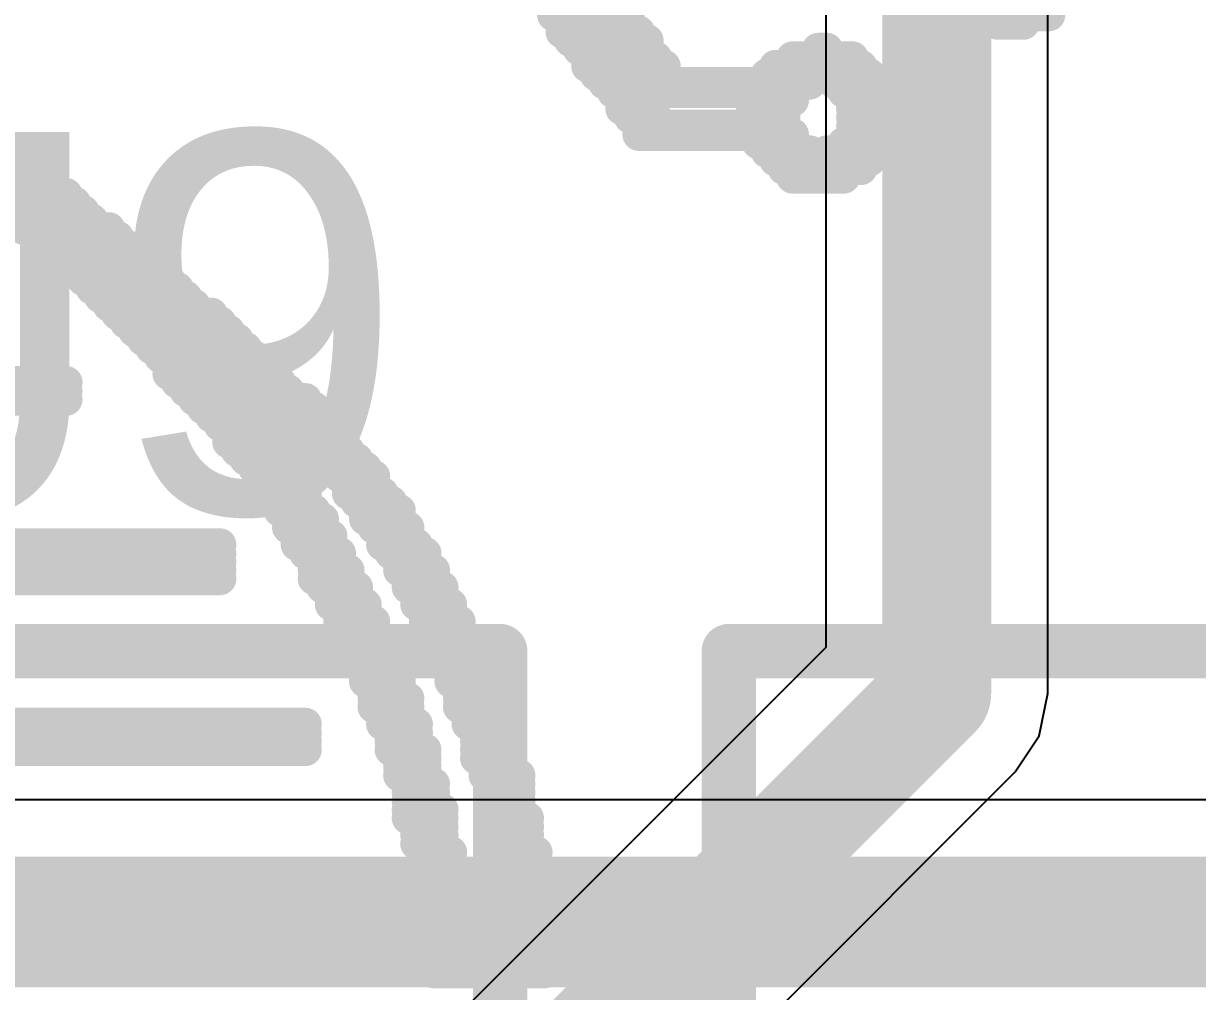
# Model space of a CAD drawing. Header units: inches. Extents: x -4.4 to 45.3, y -0.3 to 53.7.
# Drawn here: x 20.932 to 23.672, y 6.772 to 9.031 of the extents above; entities that cross this region are included whole.
import ezdxf

# ---------------------------------------------------------------- set-up
doc = ezdxf.new("R2010")
doc.units = ezdxf.units.IN
for name, color, linetype in [('Bottom Overlay', 54, 'Continuous'), ('Signal_2', 76, 'Continuous'), ('Top Layer', 1, 'Continuous'), ('Top Overlay', 2, 'Continuous')]:
    doc.layers.add(name, color=color, linetype=linetype)
doc.styles.add('Arial', font='', dxfattribs={"height": 0.2})
doc.styles.get('Arial').set_extended_font_data('Arial')

# ---------------------------------------------------------------- blocks, each defined once
blk = doc.blocks.new('SFW5R_1STE1LF_26')
at = {"layer": 'Top Overlay', "const_width": 0.127}
for points in [[(-5.4, -3.75), (-5.4, -4.95)], [(5.4, -4.95), (-5.4, -4.95)]]:
    blk.add_lwpolyline(points, dxfattribs=at)
at = {"layer": 'Top Overlay', "const_width": 0.0635}
blk.add_lwpolyline([(-5.4317, -4.95, 1), (-5.3682, -4.95, 1)], format="xyb", close=True, dxfattribs=at)
blk.add_lwpolyline([(-5.4317, -4.95, 1), (-5.3682, -4.95, 1)], format="xyb", close=True, dxfattribs=at)
blk = doc.blocks.new('SFW5R_1STE1LF_28')
at = {"layer": 'Top Overlay', "const_width": 0.127}
for points in [[(5.4, -3.75), (5.4, -4.95)], [(5.4, -4.95), (-5.4, -4.95)]]:
    blk.add_lwpolyline(points, dxfattribs=at)
at = {"layer": 'Top Overlay', "const_width": 0.0635}
blk.add_lwpolyline([(5.3682, -4.95, 1), (5.4317, -4.95, 1)], format="xyb", close=True, dxfattribs=at)
blk.add_lwpolyline([(5.3682, -4.95, 1), (5.4317, -4.95, 1)], format="xyb", close=True, dxfattribs=at)

msp = doc.modelspace()

# ---------------------------------------------------------------- linework, layer by layer
at = {"layer": 'Bottom Overlay', "const_width": 0.0762}
for points in [[(22.1685, 9.0509), (22.2283, 9.0509)], [(22.1884, 9.031), (22.2483, 9.031)], [(22.2682, 9.0509), (22.328, 9.0509)], [(22.2882, 9.031), (22.348, 9.031)], [(23.1655, 9.0509), (23.325, 9.0509)], [(23.2054, 9.031), (23.2652, 9.031)], [(22.1884, 9.0111), (22.2483, 9.0111)], [(22.3081, 9.0111), (22.3679, 9.0111)], [(22.2084, 8.9911), (22.2682, 8.9911)], [(22.328, 8.9911), (22.3879, 8.9911)], [(22.2283, 8.9712), (22.2882, 8.9712)], [(22.2483, 8.9512), (22.3081, 8.9512)], [(22.328, 8.9712), (22.3879, 8.9712)], [(22.348, 8.9512), (22.4078, 8.9512)], [(22.7268, 8.9512), (22.8664, 8.9512)], [(22.7867, 8.9712), (22.8066, 8.9712)], [(22.2483, 8.9313), (22.3081, 8.9313)], [(22.3679, 8.9313), (22.4277, 8.9313)], [(22.687, 8.9313), (22.8864, 8.9313)], [(22.2682, 8.9114), (22.328, 8.9114)], [(22.3879, 8.9114), (22.4277, 8.9114)], [(22.667, 8.9114), (22.9063, 8.9114)], [(22.2882, 8.8914), (22.348, 8.8914)], [(22.3081, 8.8715), (22.348, 8.8715)], [(22.3879, 8.8914), (22.7667, 8.8914)], [(22.4078, 8.8715), (22.7268, 8.8715)], [(22.8265, 8.8914), (22.9262, 8.8914)], [(22.8465, 8.8715), (22.9262, 8.8715)], [(22.328, 8.8515), (22.3679, 8.8515)], [(22.6471, 8.8515), (22.7268, 8.8515)], [(22.8664, 8.8515), (22.9462, 8.8515)], [(22.328, 8.8316), (22.3879, 8.8316)], [(22.348, 8.8117), (22.4078, 8.8117)], [(22.6271, 8.8117), (22.7069, 8.8117)], [(22.6471, 8.8316), (22.7069, 8.8316)], [(22.8664, 8.8316), (22.9462, 8.8316)], [(22.8664, 8.8117), (22.9462, 8.8117)], [(22.3679, 8.7917), (22.7069, 8.7917)], [(22.8664, 8.7917), (22.9462, 8.7917)], [(22.3679, 8.7718), (22.7268, 8.7718)], [(22.8664, 8.7718), (22.9262, 8.7718)], [(22.6471, 8.7518), (22.7268, 8.7518)], [(22.667, 8.7319), (22.7667, 8.7319)], [(22.8066, 8.7319), (22.9262, 8.7319)], [(22.8465, 8.7518), (22.9262, 8.7518)], [(20.7727, 8.712), (20.9322, 8.712)], [(22.687, 8.712), (22.9063, 8.712)], [(20.7926, 8.692), (20.9522, 8.692)], [(22.7069, 8.692), (22.8864, 8.692)], [(20.8126, 8.6721), (20.9721, 8.6721)], [(20.8325, 8.6521), (20.992, 8.6521)], [(22.7268, 8.6721), (22.8465, 8.6721)], [(20.8525, 8.6322), (21.0319, 8.6322)], [(20.8724, 8.6123), (21.0519, 8.6123)], [(20.8923, 8.5923), (21.0718, 8.5923)], [(20.9123, 8.5724), (21.0319, 8.5724)], [(21.0519, 8.5724), (21.0917, 8.5724)], [(20.9322, 8.5524), (21.0319, 8.5524)], [(21.0718, 8.5524), (21.1316, 8.5524)], [(20.9721, 8.5325), (21.0519, 8.5325)], [(20.9721, 8.5126), (21.0718, 8.5126)], [(21.0917, 8.5325), (21.1516, 8.5325)], [(21.1117, 8.5126), (21.1715, 8.5126)], [(21.012, 8.4926), (21.0917, 8.4926)], [(21.1316, 8.4926), (21.1914, 8.4926)], [(21.0319, 8.4727), (21.1117, 8.4727)], [(21.1516, 8.4727), (21.2313, 8.4727)], [(21.0519, 8.4527), (21.1316, 8.4527)], [(21.0718, 8.4328), (21.1715, 8.4328)], [(21.1914, 8.4527), (21.2513, 8.4527)], [(21.1914, 8.4328), (21.2712, 8.4328)], [(21.0917, 8.4129), (21.1715, 8.4129)], [(21.2313, 8.4129), (21.2911, 8.4129)], [(21.1117, 8.3929), (21.2114, 8.3929)], [(21.1316, 8.373), (21.2114, 8.373)], [(21.2513, 8.3929), (21.3111, 8.3929)], [(21.2712, 8.373), (21.331, 8.373)], [(21.1516, 8.353), (21.2313, 8.353)], [(21.2911, 8.353), (21.3709, 8.353)], [(21.1715, 8.3331), (21.2513, 8.3331)], [(21.3111, 8.3331), (21.3908, 8.3331)], [(21.1914, 8.3132), (21.2712, 8.3132)], [(21.2114, 8.2932), (21.2911, 8.2932)], [(21.331, 8.3132), (21.4108, 8.3132)], [(21.351, 8.2932), (21.4307, 8.2932)], [(21.2313, 8.2733), (21.3111, 8.2733)], [(21.3709, 8.2733), (21.4507, 8.2733)], [(21.2513, 8.2533), (21.331, 8.2533)], [(21.3908, 8.2533), (21.4706, 8.2533)], [(21.2712, 8.2334), (21.351, 8.2334)], [(21.2712, 8.2135), (21.3709, 8.2135)], [(21.4307, 8.2334), (21.4905, 8.2334)], [(21.4507, 8.2135), (21.5105, 8.2135)], [(20.3938, 8.1935), (21.0319, 8.1935)], [(21.2911, 8.1935), (21.3908, 8.1935)], [(21.4706, 8.1935), (21.5304, 8.1935)], [(20.3938, 8.1736), (21.0319, 8.1736)], [(20.3938, 8.1536), (21.0319, 8.1536)], [(21.3111, 8.1736), (21.4108, 8.1736)], [(21.331, 8.1536), (21.4307, 8.1536)], [(21.4905, 8.1736), (21.5504, 8.1736)], [(21.5105, 8.1536), (21.5902, 8.1536)], [(21.351, 8.1337), (21.4307, 8.1337)], [(21.5105, 8.1337), (21.6102, 8.1337)], [(21.3709, 8.1138), (21.4507, 8.1138)], [(21.5304, 8.1138), (21.6301, 8.1138)], [(21.3908, 8.0938), (21.4706, 8.0938)], [(21.4108, 8.0739), (21.4905, 8.0739)], [(21.5504, 8.0938), (21.6301, 8.0938)], [(21.5703, 8.0739), (21.6501, 8.0739)], [(21.4108, 8.0539), (21.5105, 8.0539)], [(21.5902, 8.0539), (21.67, 8.0539)], [(21.4307, 8.034), (21.5105, 8.034)], [(21.6102, 8.034), (21.6899, 8.034)], [(21.4507, 8.0141), (21.5304, 8.0141)], [(21.4706, 7.9941), (21.5504, 7.9941)], [(21.6301, 8.0141), (21.7099, 8.0141)], [(21.6501, 7.9941), (21.7298, 7.9941)], [(21.4905, 7.9742), (21.5504, 7.9742)], [(21.67, 7.9742), (21.7498, 7.9742)], [(21.4905, 7.9542), (21.5703, 7.9542)], [(21.5105, 7.9343), (21.5902, 7.9343)], [(21.6899, 7.9542), (21.7498, 7.9542)], [(21.6899, 7.9343), (21.7697, 7.9343)], [(21.5304, 7.9144), (21.5902, 7.9144)], [(21.7099, 7.9144), (21.7896, 7.9144)], [(21.5304, 7.8944), (21.6102, 7.8944)], [(21.7298, 7.8944), (21.8096, 7.8944)], [(21.5504, 7.8745), (21.6301, 7.8745)], [(21.5504, 7.8545), (21.6301, 7.8545)], [(21.7298, 7.8745), (21.8096, 7.8745)], [(21.7498, 7.8545), (21.8295, 7.8545)], [(21.5703, 7.8346), (21.6501, 7.8346)], [(21.7697, 7.8346), (21.8295, 7.8346)], [(20.1745, 7.8147), (21.3908, 7.8147)], [(21.5703, 7.8147), (21.6501, 7.8147)], [(21.7697, 7.8147), (21.8495, 7.8147)], [(20.0947, 7.7947), (21.3908, 7.7947)], [(20.0947, 7.7748), (21.3908, 7.7748)], [(21.5902, 7.7947), (21.67, 7.7947)], [(21.6102, 7.7748), (21.67, 7.7748)], [(21.7896, 7.7947), (21.8694, 7.7947)], [(21.8096, 7.7748), (21.8694, 7.7748)], [(20.0947, 7.7548), (21.3908, 7.7548)], [(21.6102, 7.7548), (21.6899, 7.7548)], [(21.8096, 7.7548), (21.8893, 7.7548)], [(20.0947, 7.7349), (21.3908, 7.7349)], [(21.6102, 7.7349), (21.6899, 7.7349)], [(21.6301, 7.715), (21.7099, 7.715)], [(21.8295, 7.7349), (21.8893, 7.7349)], [(21.8295, 7.715), (21.9093, 7.715)], [(21.6501, 7.695), (21.7099, 7.695)], [(21.8495, 7.695), (21.9093, 7.695)], [(21.6501, 7.6751), (21.7298, 7.6751)], [(21.8495, 7.6751), (21.9292, 7.6751)], [(21.67, 7.6551), (21.7298, 7.6551)], [(21.67, 7.6352), (21.7498, 7.6352)], [(21.8694, 7.6551), (21.9292, 7.6551)], [(21.8694, 7.6352), (21.9492, 7.6352)], [(21.6899, 7.6153), (21.7498, 7.6153)], [(21.8893, 7.6153), (21.9492, 7.6153)], [(21.6899, 7.5953), (21.7697, 7.5953)], [(21.8893, 7.5953), (21.9691, 7.5953)], [(21.6899, 7.5754), (21.7697, 7.5754)], [(21.7099, 7.5554), (21.7896, 7.5554)], [(21.9093, 7.5754), (21.9691, 7.5754)], [(21.9093, 7.5554), (21.989, 7.5554)], [(21.7099, 7.5355), (21.7896, 7.5355)], [(21.9093, 7.5355), (21.989, 7.5355)], [(21.7298, 7.5156), (21.7896, 7.5156)], [(21.7298, 7.4956), (21.8096, 7.4956)], [(21.9292, 7.5156), (22.009, 7.5156)], [(21.9292, 7.4956), (22.009, 7.4956)], [(21.7498, 7.4757), (21.8096, 7.4757)], [(21.9492, 7.4757), (22.009, 7.4757)], [(21.7498, 7.4557), (21.8295, 7.4557)], [(21.9492, 7.4557), (22.0289, 7.4557)], [(21.7498, 7.4358), (21.8295, 7.4358)], [(21.7697, 7.4159), (21.8295, 7.4159)], [(21.9492, 7.4358), (22.0289, 7.4358)], [(21.9691, 7.4159), (22.0489, 7.4159)], [(19.8754, 7.3959), (21.5902, 7.3959)], [(21.7697, 7.3959), (21.8495, 7.3959)], [(21.9691, 7.3959), (22.0489, 7.3959)], [(19.8953, 7.376), (21.5902, 7.376)], [(21.7896, 7.376), (21.8495, 7.376)], [(21.989, 7.376), (22.0489, 7.376)], [(19.8754, 7.356), (21.5902, 7.356)], [(19.8754, 7.3361), (21.5902, 7.3361)], [(21.7896, 7.356), (21.8495, 7.356)], [(21.7896, 7.3361), (21.8694, 7.3361)], [(21.989, 7.356), (22.0489, 7.356)], [(21.989, 7.3361), (22.0688, 7.3361)], [(21.8096, 7.3161), (21.8694, 7.3161)], [(21.989, 7.3161), (22.0688, 7.3161)], [(21.8096, 7.2962), (21.8694, 7.2962)], [(21.8096, 7.2763), (21.8694, 7.2763)], [(22.009, 7.2962), (22.0688, 7.2962)], [(22.009, 7.2763), (22.0887, 7.2763)], [(21.8295, 7.2563), (21.8893, 7.2563)], [(22.0289, 7.2563), (22.0887, 7.2563)], [(21.8295, 7.2364), (21.8893, 7.2364)], [(22.0289, 7.2364), (22.0887, 7.2364)], [(21.8295, 7.2164), (21.8893, 7.2164)], [(21.8295, 7.1965), (21.9093, 7.1965)], [(22.0289, 7.2164), (22.0887, 7.2164)], [(22.0289, 7.1965), (22.0887, 7.1965)], [(21.8295, 7.1766), (21.9093, 7.1766)], [(22.0289, 7.1766), (22.1087, 7.1766)], [(21.8495, 7.1566), (21.9093, 7.1566)], [(22.0289, 7.1566), (22.1087, 7.1566)], [(21.8495, 7.1367), (21.9093, 7.1367)], [(21.8495, 7.1167), (21.9093, 7.1167)], [(22.0489, 7.1367), (22.1087, 7.1367)], [(22.0489, 7.1167), (22.1087, 7.1167)], [(21.8694, 7.0968), (21.9292, 7.0968)], [(22.0489, 7.0968), (22.1286, 7.0968)], [(21.8694, 7.0769), (21.9292, 7.0769)], [(22.0489, 7.0769), (22.1286, 7.0769)], [(21.8694, 7.0569), (21.9292, 7.0569)], [(21.8694, 7.037), (21.9292, 7.037)], [(22.0688, 7.0569), (22.1286, 7.0569)], [(22.0688, 7.037), (22.1286, 7.037)], [(21.8694, 7.017), (21.9292, 7.017)], [(22.0688, 7.017), (22.1286, 7.017)], [(19.656, 6.9772), (21.7099, 6.9772)], [(19.8355, 6.9971), (21.7099, 6.9971)], [(21.8694, 6.9971), (21.9292, 6.9971)], [(21.8694, 6.9772), (21.9292, 6.9772)], [(22.0688, 6.9971), (22.1286, 6.9971)], [(22.0688, 6.9772), (22.1286, 6.9772)], [(19.676, 6.9572), (21.7099, 6.9572)], [(21.8694, 6.9572), (21.9492, 6.9572)], [(22.0688, 6.9572), (22.1286, 6.9572)], [(19.656, 6.9373), (21.7099, 6.9373)], [(21.8694, 6.9373), (21.9492, 6.9373)], [(22.0688, 6.9373), (22.1286, 6.9373)], [(21.8694, 6.9173), (21.9492, 6.9173)], [(21.8694, 6.8974), (21.9492, 6.8974)], [(22.0688, 6.9173), (22.1286, 6.9173)], [(22.0688, 6.8974), (22.1286, 6.8974)], [(21.8893, 6.8775), (22.1486, 6.8775)], [(21.8893, 6.8575), (22.1486, 6.8575)], [(21.8893, 6.8376), (22.1486, 6.8376)], [(21.8893, 6.8176), (22.1486, 6.8176)]]:
    msp.add_lwpolyline(points, dxfattribs=at)
at = {"layer": 'Bottom Overlay', "const_width": 0.0381}
for points in [[(22.1495, 9.0509, 1), (22.1876, 9.0509, 1)], [(22.1694, 9.031, 1), (22.2075, 9.031, 1)], [(22.2093, 9.0509, 1), (22.2474, 9.0509, 1)], [(22.2292, 9.031, 1), (22.2673, 9.031, 1)], [(22.2492, 9.0509, 1), (22.2873, 9.0509, 1)], [(22.2691, 9.031, 1), (22.3072, 9.031, 1)], [(22.309, 9.0509, 1), (22.3471, 9.0509, 1)], [(22.3289, 9.031, 1), (22.367, 9.031, 1)], [(23.1465, 9.0509, 1), (23.1846, 9.0509, 1)], [(23.1863, 9.031, 1), (23.2244, 9.031, 1)], [(23.2462, 9.031, 1), (23.2843, 9.031, 1)], [(23.306, 9.0509, 1), (23.3441, 9.0509, 1)], [(22.1694, 9.0111, 1), (22.2075, 9.0111, 1)], [(22.2292, 9.0111, 1), (22.2673, 9.0111, 1)], [(22.289, 9.0111, 1), (22.3271, 9.0111, 1)], [(22.3489, 9.0111, 1), (22.387, 9.0111, 1)], [(22.1893, 8.9911, 1), (22.2274, 8.9911, 1)], [(22.2492, 8.9911, 1), (22.2873, 8.9911, 1)], [(22.309, 8.9911, 1), (22.3471, 8.9911, 1)], [(22.3688, 8.9911, 1), (22.4069, 8.9911, 1)], [(22.2093, 8.9712, 1), (22.2474, 8.9712, 1)], [(22.2292, 8.9512, 1), (22.2673, 8.9512, 1)], [(22.2691, 8.9712, 1), (22.3072, 8.9712, 1)], [(22.289, 8.9512, 1), (22.3271, 8.9512, 1)], [(22.309, 8.9712, 1), (22.3471, 8.9712, 1)], [(22.3289, 8.9512, 1), (22.367, 8.9512, 1)], [(22.3688, 8.9712, 1), (22.4069, 8.9712, 1)], [(22.3887, 8.9512, 1), (22.4268, 8.9512, 1)], [(22.7078, 8.9512, 1), (22.7459, 8.9512, 1)], [(22.7676, 8.9712, 1), (22.8057, 8.9712, 1)], [(22.7875, 8.9712, 1), (22.8256, 8.9712, 1)], [(22.8474, 8.9512, 1), (22.8855, 8.9512, 1)], [(22.2292, 8.9313, 1), (22.2673, 8.9313, 1)], [(22.289, 8.9313, 1), (22.3271, 8.9313, 1)], [(22.3489, 8.9313, 1), (22.387, 8.9313, 1)], [(22.4087, 8.9313, 1), (22.4468, 8.9313, 1)], [(22.6679, 8.9313, 1), (22.706, 8.9313, 1)], [(22.8673, 8.9313, 1), (22.9054, 8.9313, 1)], [(22.2492, 8.9114, 1), (22.2873, 8.9114, 1)], [(22.309, 8.9114, 1), (22.3471, 8.9114, 1)], [(22.3688, 8.9114, 1), (22.4069, 8.9114, 1)], [(22.4087, 8.9114, 1), (22.4468, 8.9114, 1)], [(22.648, 8.9114, 1), (22.6861, 8.9114, 1)], [(22.8872, 8.9114, 1), (22.9253, 8.9114, 1)], [(22.2691, 8.8914, 1), (22.3072, 8.8914, 1)], [(22.289, 8.8715, 1), (22.3271, 8.8715, 1)], [(22.3289, 8.8914, 1), (22.367, 8.8914, 1)], [(22.3289, 8.8715, 1), (22.367, 8.8715, 1)], [(22.3688, 8.8914, 1), (22.4069, 8.8914, 1)], [(22.3887, 8.8715, 1), (22.4268, 8.8715, 1)], [(22.7078, 8.8715, 1), (22.7459, 8.8715, 1)], [(22.7477, 8.8914, 1), (22.7858, 8.8914, 1)], [(22.8075, 8.8914, 1), (22.8456, 8.8914, 1)], [(22.8274, 8.8715, 1), (22.8655, 8.8715, 1)], [(22.9072, 8.8914, 1), (22.9453, 8.8914, 1)], [(22.9072, 8.8715, 1), (22.9453, 8.8715, 1)], [(22.309, 8.8515, 1), (22.3471, 8.8515, 1)], [(22.3489, 8.8515, 1), (22.387, 8.8515, 1)], [(22.628, 8.8515, 1), (22.6661, 8.8515, 1)], [(22.7078, 8.8515, 1), (22.7459, 8.8515, 1)], [(22.8474, 8.8515, 1), (22.8855, 8.8515, 1)], [(22.9271, 8.8515, 1), (22.9652, 8.8515, 1)], [(22.309, 8.8316, 1), (22.3471, 8.8316, 1)], [(22.3289, 8.8117, 1), (22.367, 8.8117, 1)], [(22.3688, 8.8316, 1), (22.4069, 8.8316, 1)], [(22.3887, 8.8117, 1), (22.4268, 8.8117, 1)], [(22.6081, 8.8117, 1), (22.6462, 8.8117, 1)], [(22.628, 8.8316, 1), (22.6661, 8.8316, 1)], [(22.6878, 8.8316, 1), (22.7259, 8.8316, 1)], [(22.6878, 8.8117, 1), (22.7259, 8.8117, 1)], [(22.8474, 8.8316, 1), (22.8855, 8.8316, 1)], [(22.8474, 8.8117, 1), (22.8855, 8.8117, 1)], [(22.9271, 8.8316, 1), (22.9652, 8.8316, 1)], [(22.9271, 8.8117, 1), (22.9652, 8.8117, 1)], [(22.3489, 8.7917, 1), (22.387, 8.7917, 1)], [(22.6878, 8.7917, 1), (22.7259, 8.7917, 1)], [(22.8474, 8.7917, 1), (22.8855, 8.7917, 1)], [(22.9271, 8.7917, 1), (22.9652, 8.7917, 1)], [(22.3489, 8.7718, 1), (22.387, 8.7718, 1)], [(22.7078, 8.7718, 1), (22.7459, 8.7718, 1)], [(22.8474, 8.7718, 1), (22.8855, 8.7718, 1)], [(22.9072, 8.7718, 1), (22.9453, 8.7718, 1)], [(22.628, 8.7518, 1), (22.6661, 8.7518, 1)], [(22.648, 8.7319, 1), (22.6861, 8.7319, 1)], [(22.7078, 8.7518, 1), (22.7459, 8.7518, 1)], [(22.7477, 8.7319, 1), (22.7858, 8.7319, 1)], [(22.7875, 8.7319, 1), (22.8256, 8.7319, 1)], [(22.8274, 8.7518, 1), (22.8655, 8.7518, 1)], [(22.9072, 8.7518, 1), (22.9453, 8.7518, 1)], [(22.9072, 8.7319, 1), (22.9453, 8.7319, 1)], [(20.9132, 8.712, 1), (20.9513, 8.712, 1)], [(22.6679, 8.712, 1), (22.706, 8.712, 1)], [(22.8872, 8.712, 1), (22.9253, 8.712, 1)], [(20.9331, 8.692, 1), (20.9712, 8.692, 1)], [(22.6878, 8.692, 1), (22.7259, 8.692, 1)], [(22.8673, 8.692, 1), (22.9054, 8.692, 1)], [(20.953, 8.6721, 1), (20.9911, 8.6721, 1)], [(20.973, 8.6521, 1), (21.0111, 8.6521, 1)], [(22.7078, 8.6721, 1), (22.7459, 8.6721, 1)], [(22.8274, 8.6721, 1), (22.8655, 8.6721, 1)], [(21.0129, 8.6322, 1), (21.051, 8.6322, 1)], [(21.0328, 8.6123, 1), (21.0709, 8.6123, 1)], [(21.0528, 8.5923, 1), (21.0909, 8.5923, 1)], [(20.8932, 8.5724, 1), (20.9313, 8.5724, 1)], [(21.0129, 8.5724, 1), (21.051, 8.5724, 1)], [(21.0328, 8.5724, 1), (21.0709, 8.5724, 1)], [(21.0727, 8.5724, 1), (21.1108, 8.5724, 1)], [(20.9132, 8.5524, 1), (20.9513, 8.5524, 1)], [(21.0129, 8.5524, 1), (21.051, 8.5524, 1)], [(21.0528, 8.5524, 1), (21.0909, 8.5524, 1)], [(21.1126, 8.5524, 1), (21.1507, 8.5524, 1)], [(20.953, 8.5325, 1), (20.9911, 8.5325, 1)], [(20.953, 8.5126, 1), (20.9911, 8.5126, 1)], [(21.0328, 8.5325, 1), (21.0709, 8.5325, 1)], [(21.0528, 8.5126, 1), (21.0909, 8.5126, 1)], [(21.0727, 8.5325, 1), (21.1108, 8.5325, 1)], [(21.0926, 8.5126, 1), (21.1307, 8.5126, 1)], [(21.1325, 8.5325, 1), (21.1706, 8.5325, 1)], [(21.1525, 8.5126, 1), (21.1906, 8.5126, 1)], [(20.9929, 8.4926, 1), (21.031, 8.4926, 1)], [(21.0727, 8.4926, 1), (21.1108, 8.4926, 1)], [(21.1126, 8.4926, 1), (21.1507, 8.4926, 1)], [(21.1724, 8.4926, 1), (21.2105, 8.4926, 1)], [(21.0129, 8.4727, 1), (21.051, 8.4727, 1)], [(21.0926, 8.4727, 1), (21.1307, 8.4727, 1)], [(21.1325, 8.4727, 1), (21.1706, 8.4727, 1)], [(21.2123, 8.4727, 1), (21.2504, 8.4727, 1)], [(21.0328, 8.4527, 1), (21.0709, 8.4527, 1)], [(21.0528, 8.4328, 1), (21.0909, 8.4328, 1)], [(21.1126, 8.4527, 1), (21.1507, 8.4527, 1)], [(21.1525, 8.4328, 1), (21.1906, 8.4328, 1)], [(21.1724, 8.4527, 1), (21.2105, 8.4527, 1)], [(21.1724, 8.4328, 1), (21.2105, 8.4328, 1)], [(21.2322, 8.4527, 1), (21.2703, 8.4527, 1)], [(21.2522, 8.4328, 1), (21.2903, 8.4328, 1)], [(21.0727, 8.4129, 1), (21.1108, 8.4129, 1)], [(21.1525, 8.4129, 1), (21.1906, 8.4129, 1)], [(21.2123, 8.4129, 1), (21.2504, 8.4129, 1)], [(21.2721, 8.4129, 1), (21.3102, 8.4129, 1)], [(21.0926, 8.3929, 1), (21.1307, 8.3929, 1)], [(21.1126, 8.373, 1), (21.1507, 8.373, 1)], [(21.1923, 8.3929, 1), (21.2304, 8.3929, 1)], [(21.1923, 8.373, 1), (21.2304, 8.373, 1)], [(21.2322, 8.3929, 1), (21.2703, 8.3929, 1)], [(21.2522, 8.373, 1), (21.2903, 8.373, 1)], [(21.292, 8.3929, 1), (21.3301, 8.3929, 1)], [(21.312, 8.373, 1), (21.3501, 8.373, 1)], [(21.1325, 8.353, 1), (21.1706, 8.353, 1)], [(21.2123, 8.353, 1), (21.2504, 8.353, 1)], [(21.2721, 8.353, 1), (21.3102, 8.353, 1)], [(21.3519, 8.353, 1), (21.39, 8.353, 1)], [(21.1525, 8.3331, 1), (21.1906, 8.3331, 1)], [(21.2322, 8.3331, 1), (21.2703, 8.3331, 1)], [(21.292, 8.3331, 1), (21.3301, 8.3331, 1)], [(21.3718, 8.3331, 1), (21.4099, 8.3331, 1)], [(21.1724, 8.3132, 1), (21.2105, 8.3132, 1)], [(21.1923, 8.2932, 1), (21.2304, 8.2932, 1)], [(21.2522, 8.3132, 1), (21.2903, 8.3132, 1)], [(21.2721, 8.2932, 1), (21.3102, 8.2932, 1)], [(21.312, 8.3132, 1), (21.3501, 8.3132, 1)], [(21.3319, 8.2932, 1), (21.37, 8.2932, 1)], [(21.3917, 8.3132, 1), (21.4298, 8.3132, 1)], [(21.4117, 8.2932, 1), (21.4498, 8.2932, 1)], [(21.2123, 8.2733, 1), (21.2504, 8.2733, 1)], [(21.292, 8.2733, 1), (21.3301, 8.2733, 1)], [(21.3519, 8.2733, 1), (21.39, 8.2733, 1)], [(21.4316, 8.2733, 1), (21.4697, 8.2733, 1)], [(21.2322, 8.2533, 1), (21.2703, 8.2533, 1)], [(21.312, 8.2533, 1), (21.3501, 8.2533, 1)], [(21.3718, 8.2533, 1), (21.4099, 8.2533, 1)], [(21.4516, 8.2533, 1), (21.4897, 8.2533, 1)], [(21.2522, 8.2334, 1), (21.2903, 8.2334, 1)], [(21.2522, 8.2135, 1), (21.2903, 8.2135, 1)], [(21.3319, 8.2334, 1), (21.37, 8.2334, 1)], [(21.3519, 8.2135, 1), (21.39, 8.2135, 1)], [(21.4117, 8.2334, 1), (21.4498, 8.2334, 1)], [(21.4316, 8.2135, 1), (21.4697, 8.2135, 1)], [(21.4715, 8.2334, 1), (21.5096, 8.2334, 1)], [(21.4914, 8.2135, 1), (21.5295, 8.2135, 1)], [(21.0129, 8.1935, 1), (21.051, 8.1935, 1)], [(21.2721, 8.1935, 1), (21.3102, 8.1935, 1)], [(21.3718, 8.1935, 1), (21.4099, 8.1935, 1)], [(21.4516, 8.1935, 1), (21.4897, 8.1935, 1)], [(21.5114, 8.1935, 1), (21.5495, 8.1935, 1)], [(21.0129, 8.1736, 1), (21.051, 8.1736, 1)], [(21.0129, 8.1536, 1), (21.051, 8.1536, 1)], [(21.292, 8.1736, 1), (21.3301, 8.1736, 1)], [(21.312, 8.1536, 1), (21.3501, 8.1536, 1)], [(21.3917, 8.1736, 1), (21.4298, 8.1736, 1)], [(21.4117, 8.1536, 1), (21.4498, 8.1536, 1)], [(21.4715, 8.1736, 1), (21.5096, 8.1736, 1)], [(21.4914, 8.1536, 1), (21.5295, 8.1536, 1)], [(21.5313, 8.1736, 1), (21.5694, 8.1736, 1)], [(21.5712, 8.1536, 1), (21.6093, 8.1536, 1)], [(21.3319, 8.1337, 1), (21.37, 8.1337, 1)], [(21.4117, 8.1337, 1), (21.4498, 8.1337, 1)], [(21.4914, 8.1337, 1), (21.5295, 8.1337, 1)], [(21.5911, 8.1337, 1), (21.6292, 8.1337, 1)], [(21.3519, 8.1138, 1), (21.39, 8.1138, 1)], [(21.4316, 8.1138, 1), (21.4697, 8.1138, 1)], [(21.5114, 8.1138, 1), (21.5495, 8.1138, 1)], [(21.6111, 8.1138, 1), (21.6492, 8.1138, 1)], [(21.3718, 8.0938, 1), (21.4099, 8.0938, 1)], [(21.3917, 8.0739, 1), (21.4298, 8.0739, 1)], [(21.4516, 8.0938, 1), (21.4897, 8.0938, 1)], [(21.4715, 8.0739, 1), (21.5096, 8.0739, 1)], [(21.5313, 8.0938, 1), (21.5694, 8.0938, 1)], [(21.5513, 8.0739, 1), (21.5894, 8.0739, 1)], [(21.6111, 8.0938, 1), (21.6492, 8.0938, 1)], [(21.631, 8.0739, 1), (21.6691, 8.0739, 1)], [(21.3917, 8.0539, 1), (21.4298, 8.0539, 1)], [(21.4914, 8.0539, 1), (21.5295, 8.0539, 1)], [(21.5712, 8.0539, 1), (21.6093, 8.0539, 1)], [(21.651, 8.0539, 1), (21.6891, 8.0539, 1)], [(21.4117, 8.034, 1), (21.4498, 8.034, 1)], [(21.4914, 8.034, 1), (21.5295, 8.034, 1)], [(21.5911, 8.034, 1), (21.6292, 8.034, 1)], [(21.6709, 8.034, 1), (21.709, 8.034, 1)], [(21.4316, 8.0141, 1), (21.4697, 8.0141, 1)], [(21.4516, 7.9941, 1), (21.4897, 7.9941, 1)], [(21.5114, 8.0141, 1), (21.5495, 8.0141, 1)], [(21.5313, 7.9941, 1), (21.5694, 7.9941, 1)], [(21.6111, 8.0141, 1), (21.6492, 8.0141, 1)], [(21.631, 7.9941, 1), (21.6691, 7.9941, 1)], [(21.6908, 8.0141, 1), (21.7289, 8.0141, 1)], [(21.7108, 7.9941, 1), (21.7489, 7.9941, 1)], [(21.4715, 7.9742, 1), (21.5096, 7.9742, 1)], [(21.5313, 7.9742, 1), (21.5694, 7.9742, 1)], [(21.651, 7.9742, 1), (21.6891, 7.9742, 1)], [(21.7307, 7.9742, 1), (21.7688, 7.9742, 1)], [(21.4715, 7.9542, 1), (21.5096, 7.9542, 1)], [(21.4914, 7.9343, 1), (21.5295, 7.9343, 1)], [(21.5513, 7.9542, 1), (21.5894, 7.9542, 1)], [(21.5712, 7.9343, 1), (21.6093, 7.9343, 1)], [(21.6709, 7.9542, 1), (21.709, 7.9542, 1)], [(21.6709, 7.9343, 1), (21.709, 7.9343, 1)], [(21.7307, 7.9542, 1), (21.7688, 7.9542, 1)], [(21.7507, 7.9343, 1), (21.7888, 7.9343, 1)], [(21.5114, 7.9144, 1), (21.5495, 7.9144, 1)], [(21.5712, 7.9144, 1), (21.6093, 7.9144, 1)], [(21.6908, 7.9144, 1), (21.7289, 7.9144, 1)], [(21.7706, 7.9144, 1), (21.8087, 7.9144, 1)], [(21.5114, 7.8944, 1), (21.5495, 7.8944, 1)], [(21.5911, 7.8944, 1), (21.6292, 7.8944, 1)], [(21.7108, 7.8944, 1), (21.7489, 7.8944, 1)], [(21.7905, 7.8944, 1), (21.8286, 7.8944, 1)], [(21.5313, 7.8745, 1), (21.5694, 7.8745, 1)], [(21.5313, 7.8545, 1), (21.5694, 7.8545, 1)], [(21.6111, 7.8745, 1), (21.6492, 7.8745, 1)], [(21.6111, 7.8545, 1), (21.6492, 7.8545, 1)], [(21.7108, 7.8745, 1), (21.7489, 7.8745, 1)], [(21.7307, 7.8545, 1), (21.7688, 7.8545, 1)], [(21.7905, 7.8745, 1), (21.8286, 7.8745, 1)], [(21.8105, 7.8545, 1), (21.8486, 7.8545, 1)], [(21.5513, 7.8346, 1), (21.5894, 7.8346, 1)], [(21.631, 7.8346, 1), (21.6691, 7.8346, 1)], [(21.7507, 7.8346, 1), (21.7888, 7.8346, 1)], [(21.8105, 7.8346, 1), (21.8486, 7.8346, 1)], [(21.3718, 7.8147, 1), (21.4099, 7.8147, 1)], [(21.5513, 7.8147, 1), (21.5894, 7.8147, 1)], [(21.631, 7.8147, 1), (21.6691, 7.8147, 1)], [(21.7507, 7.8147, 1), (21.7888, 7.8147, 1)], [(21.8304, 7.8147, 1), (21.8685, 7.8147, 1)], [(21.3718, 7.7947, 1), (21.4099, 7.7947, 1)], [(21.3718, 7.7748, 1), (21.4099, 7.7748, 1)], [(21.5712, 7.7947, 1), (21.6093, 7.7947, 1)], [(21.5911, 7.7748, 1), (21.6292, 7.7748, 1)], [(21.651, 7.7947, 1), (21.6891, 7.7947, 1)], [(21.651, 7.7748, 1), (21.6891, 7.7748, 1)], [(21.7706, 7.7947, 1), (21.8087, 7.7947, 1)], [(21.7905, 7.7748, 1), (21.8286, 7.7748, 1)], [(21.8504, 7.7947, 1), (21.8885, 7.7947, 1)], [(21.8504, 7.7748, 1), (21.8885, 7.7748, 1)], [(21.3718, 7.7548, 1), (21.4099, 7.7548, 1)], [(21.5911, 7.7548, 1), (21.6292, 7.7548, 1)], [(21.6709, 7.7548, 1), (21.709, 7.7548, 1)], [(21.7905, 7.7548, 1), (21.8286, 7.7548, 1)], [(21.8703, 7.7548, 1), (21.9084, 7.7548, 1)], [(21.3718, 7.7349, 1), (21.4099, 7.7349, 1)], [(21.5911, 7.7349, 1), (21.6292, 7.7349, 1)], [(21.6111, 7.715, 1), (21.6492, 7.715, 1)], [(21.6709, 7.7349, 1), (21.709, 7.7349, 1)], [(21.6908, 7.715, 1), (21.7289, 7.715, 1)], [(21.8105, 7.7349, 1), (21.8486, 7.7349, 1)], [(21.8105, 7.715, 1), (21.8486, 7.715, 1)], [(21.8703, 7.7349, 1), (21.9084, 7.7349, 1)], [(21.8902, 7.715, 1), (21.9283, 7.715, 1)], [(21.631, 7.695, 1), (21.6691, 7.695, 1)], [(21.6908, 7.695, 1), (21.7289, 7.695, 1)], [(21.8304, 7.695, 1), (21.8685, 7.695, 1)], [(21.8902, 7.695, 1), (21.9283, 7.695, 1)], [(21.631, 7.6751, 1), (21.6691, 7.6751, 1)], [(21.7108, 7.6751, 1), (21.7489, 7.6751, 1)], [(21.8304, 7.6751, 1), (21.8685, 7.6751, 1)], [(21.9102, 7.6751, 1), (21.9483, 7.6751, 1)], [(21.651, 7.6551, 1), (21.6891, 7.6551, 1)], [(21.651, 7.6352, 1), (21.6891, 7.6352, 1)], [(21.7108, 7.6551, 1), (21.7489, 7.6551, 1)], [(21.7307, 7.6352, 1), (21.7688, 7.6352, 1)], [(21.8504, 7.6551, 1), (21.8885, 7.6551, 1)], [(21.8504, 7.6352, 1), (21.8885, 7.6352, 1)], [(21.9102, 7.6551, 1), (21.9483, 7.6551, 1)], [(21.9301, 7.6352, 1), (21.9682, 7.6352, 1)], [(21.6709, 7.6153, 1), (21.709, 7.6153, 1)], [(21.7307, 7.6153, 1), (21.7688, 7.6153, 1)], [(21.8703, 7.6153, 1), (21.9084, 7.6153, 1)], [(21.9301, 7.6153, 1), (21.9682, 7.6153, 1)], [(21.6709, 7.5953, 1), (21.709, 7.5953, 1)], [(21.7507, 7.5953, 1), (21.7888, 7.5953, 1)], [(21.8703, 7.5953, 1), (21.9084, 7.5953, 1)], [(21.9501, 7.5953, 1), (21.9882, 7.5953, 1)], [(21.6709, 7.5754, 1), (21.709, 7.5754, 1)], [(21.6908, 7.5554, 1), (21.7289, 7.5554, 1)], [(21.7507, 7.5754, 1), (21.7888, 7.5754, 1)], [(21.7706, 7.5554, 1), (21.8087, 7.5554, 1)], [(21.8902, 7.5754, 1), (21.9283, 7.5754, 1)], [(21.8902, 7.5554, 1), (21.9283, 7.5554, 1)], [(21.9501, 7.5754, 1), (21.9882, 7.5754, 1)], [(21.97, 7.5554, 1), (22.0081, 7.5554, 1)], [(21.6908, 7.5355, 1), (21.7289, 7.5355, 1)], [(21.7706, 7.5355, 1), (21.8087, 7.5355, 1)], [(21.8902, 7.5355, 1), (21.9283, 7.5355, 1)], [(21.97, 7.5355, 1), (22.0081, 7.5355, 1)], [(21.7108, 7.5156, 1), (21.7489, 7.5156, 1)], [(21.7108, 7.4956, 1), (21.7489, 7.4956, 1)], [(21.7706, 7.5156, 1), (21.8087, 7.5156, 1)], [(21.7905, 7.4956, 1), (21.8286, 7.4956, 1)], [(21.9102, 7.5156, 1), (21.9483, 7.5156, 1)], [(21.9102, 7.4956, 1), (21.9483, 7.4956, 1)], [(21.9899, 7.5156, 1), (22.028, 7.5156, 1)], [(21.9899, 7.4956, 1), (22.028, 7.4956, 1)], [(21.7307, 7.4757, 1), (21.7688, 7.4757, 1)], [(21.7905, 7.4757, 1), (21.8286, 7.4757, 1)], [(21.9301, 7.4757, 1), (21.9682, 7.4757, 1)], [(21.9899, 7.4757, 1), (22.028, 7.4757, 1)], [(21.7307, 7.4557, 1), (21.7688, 7.4557, 1)], [(21.8105, 7.4557, 1), (21.8486, 7.4557, 1)], [(21.9301, 7.4557, 1), (21.9682, 7.4557, 1)], [(22.0099, 7.4557, 1), (22.048, 7.4557, 1)], [(21.7307, 7.4358, 1), (21.7688, 7.4358, 1)], [(21.7507, 7.4159, 1), (21.7888, 7.4159, 1)], [(21.8105, 7.4358, 1), (21.8486, 7.4358, 1)], [(21.8105, 7.4159, 1), (21.8486, 7.4159, 1)], [(21.9301, 7.4358, 1), (21.9682, 7.4358, 1)], [(21.9501, 7.4159, 1), (21.9882, 7.4159, 1)], [(22.0099, 7.4358, 1), (22.048, 7.4358, 1)], [(22.0298, 7.4159, 1), (22.0679, 7.4159, 1)], [(21.5712, 7.3959, 1), (21.6093, 7.3959, 1)], [(21.7507, 7.3959, 1), (21.7888, 7.3959, 1)], [(21.8304, 7.3959, 1), (21.8685, 7.3959, 1)], [(21.9501, 7.3959, 1), (21.9882, 7.3959, 1)], [(22.0298, 7.3959, 1), (22.0679, 7.3959, 1)], [(21.5712, 7.376, 1), (21.6093, 7.376, 1)], [(21.7706, 7.376, 1), (21.8087, 7.376, 1)], [(21.8304, 7.376, 1), (21.8685, 7.376, 1)], [(21.97, 7.376, 1), (22.0081, 7.376, 1)], [(22.0298, 7.376, 1), (22.0679, 7.376, 1)], [(21.5712, 7.356, 1), (21.6093, 7.356, 1)], [(21.5712, 7.3361, 1), (21.6093, 7.3361, 1)], [(21.7706, 7.356, 1), (21.8087, 7.356, 1)], [(21.7706, 7.3361, 1), (21.8087, 7.3361, 1)], [(21.8304, 7.356, 1), (21.8685, 7.356, 1)], [(21.8504, 7.3361, 1), (21.8885, 7.3361, 1)], [(21.97, 7.356, 1), (22.0081, 7.356, 1)], [(21.97, 7.3361, 1), (22.0081, 7.3361, 1)], [(22.0298, 7.356, 1), (22.0679, 7.356, 1)], [(22.0498, 7.3361, 1), (22.0879, 7.3361, 1)], [(21.7905, 7.3161, 1), (21.8286, 7.3161, 1)], [(21.8504, 7.3161, 1), (21.8885, 7.3161, 1)], [(21.97, 7.3161, 1), (22.0081, 7.3161, 1)], [(22.0498, 7.3161, 1), (22.0879, 7.3161, 1)], [(21.7905, 7.2962, 1), (21.8286, 7.2962, 1)], [(21.7905, 7.2763, 1), (21.8286, 7.2763, 1)], [(21.8504, 7.2962, 1), (21.8885, 7.2962, 1)], [(21.8504, 7.2763, 1), (21.8885, 7.2763, 1)], [(21.9899, 7.2962, 1), (22.028, 7.2962, 1)], [(21.9899, 7.2763, 1), (22.028, 7.2763, 1)], [(22.0498, 7.2962, 1), (22.0879, 7.2962, 1)], [(22.0697, 7.2763, 1), (22.1078, 7.2763, 1)], [(21.8105, 7.2563, 1), (21.8486, 7.2563, 1)], [(21.8703, 7.2563, 1), (21.9084, 7.2563, 1)], [(22.0099, 7.2563, 1), (22.048, 7.2563, 1)], [(22.0697, 7.2563, 1), (22.1078, 7.2563, 1)], [(21.8105, 7.2364, 1), (21.8486, 7.2364, 1)], [(21.8703, 7.2364, 1), (21.9084, 7.2364, 1)], [(22.0099, 7.2364, 1), (22.048, 7.2364, 1)], [(22.0697, 7.2364, 1), (22.1078, 7.2364, 1)], [(21.8105, 7.2164, 1), (21.8486, 7.2164, 1)], [(21.8105, 7.1965, 1), (21.8486, 7.1965, 1)], [(21.8703, 7.2164, 1), (21.9084, 7.2164, 1)], [(21.8902, 7.1965, 1), (21.9283, 7.1965, 1)], [(22.0099, 7.2164, 1), (22.048, 7.2164, 1)], [(22.0099, 7.1965, 1), (22.048, 7.1965, 1)], [(22.0697, 7.2164, 1), (22.1078, 7.2164, 1)], [(22.0697, 7.1965, 1), (22.1078, 7.1965, 1)], [(21.8105, 7.1766, 1), (21.8486, 7.1766, 1)], [(21.8902, 7.1766, 1), (21.9283, 7.1766, 1)], [(22.0099, 7.1766, 1), (22.048, 7.1766, 1)], [(22.0896, 7.1766, 1), (22.1277, 7.1766, 1)], [(21.8304, 7.1566, 1), (21.8685, 7.1566, 1)], [(21.8902, 7.1566, 1), (21.9283, 7.1566, 1)], [(22.0099, 7.1566, 1), (22.048, 7.1566, 1)], [(22.0896, 7.1566, 1), (22.1277, 7.1566, 1)], [(21.8304, 7.1367, 1), (21.8685, 7.1367, 1)], [(21.8304, 7.1167, 1), (21.8685, 7.1167, 1)], [(21.8902, 7.1367, 1), (21.9283, 7.1367, 1)], [(21.8902, 7.1167, 1), (21.9283, 7.1167, 1)], [(22.0298, 7.1367, 1), (22.0679, 7.1367, 1)], [(22.0298, 7.1167, 1), (22.0679, 7.1167, 1)], [(22.0896, 7.1367, 1), (22.1277, 7.1367, 1)], [(22.0896, 7.1167, 1), (22.1277, 7.1167, 1)], [(21.8504, 7.0968, 1), (21.8885, 7.0968, 1)], [(21.9102, 7.0968, 1), (21.9483, 7.0968, 1)], [(22.0298, 7.0968, 1), (22.0679, 7.0968, 1)], [(22.1096, 7.0968, 1), (22.1477, 7.0968, 1)], [(21.8504, 7.0769, 1), (21.8885, 7.0769, 1)], [(21.9102, 7.0769, 1), (21.9483, 7.0769, 1)], [(22.0298, 7.0769, 1), (22.0679, 7.0769, 1)], [(22.1096, 7.0769, 1), (22.1477, 7.0769, 1)], [(21.8504, 7.0569, 1), (21.8885, 7.0569, 1)], [(21.8504, 7.037, 1), (21.8885, 7.037, 1)], [(21.9102, 7.0569, 1), (21.9483, 7.0569, 1)], [(21.9102, 7.037, 1), (21.9483, 7.037, 1)], [(22.0498, 7.0569, 1), (22.0879, 7.0569, 1)], [(22.0498, 7.037, 1), (22.0879, 7.037, 1)], [(22.1096, 7.0569, 1), (22.1477, 7.0569, 1)], [(22.1096, 7.037, 1), (22.1477, 7.037, 1)], [(21.8504, 7.017, 1), (21.8885, 7.017, 1)], [(21.9102, 7.017, 1), (21.9483, 7.017, 1)], [(22.0498, 7.017, 1), (22.0879, 7.017, 1)], [(22.1096, 7.017, 1), (22.1477, 7.017, 1)], [(21.6908, 6.9971, 1), (21.7289, 6.9971, 1)], [(21.6908, 6.9772, 1), (21.7289, 6.9772, 1)], [(21.8504, 6.9971, 1), (21.8885, 6.9971, 1)], [(21.8504, 6.9772, 1), (21.8885, 6.9772, 1)], [(21.9102, 6.9971, 1), (21.9483, 6.9971, 1)], [(21.9102, 6.9772, 1), (21.9483, 6.9772, 1)], [(22.0498, 6.9971, 1), (22.0879, 6.9971, 1)], [(22.0498, 6.9772, 1), (22.0879, 6.9772, 1)], [(22.1096, 6.9971, 1), (22.1477, 6.9971, 1)], [(22.1096, 6.9772, 1), (22.1477, 6.9772, 1)], [(21.6908, 6.9572, 1), (21.7289, 6.9572, 1)], [(21.8504, 6.9572, 1), (21.8885, 6.9572, 1)], [(21.9301, 6.9572, 1), (21.9682, 6.9572, 1)], [(22.0498, 6.9572, 1), (22.0879, 6.9572, 1)], [(22.1096, 6.9572, 1), (22.1477, 6.9572, 1)], [(21.6908, 6.9373, 1), (21.7289, 6.9373, 1)], [(21.8504, 6.9373, 1), (21.8885, 6.9373, 1)], [(21.9301, 6.9373, 1), (21.9682, 6.9373, 1)], [(22.0498, 6.9373, 1), (22.0879, 6.9373, 1)], [(22.1096, 6.9373, 1), (22.1477, 6.9373, 1)], [(21.8504, 6.9173, 1), (21.8885, 6.9173, 1)], [(21.8504, 6.8974, 1), (21.8885, 6.8974, 1)], [(21.9301, 6.9173, 1), (21.9682, 6.9173, 1)], [(21.9301, 6.8974, 1), (21.9682, 6.8974, 1)], [(22.0498, 6.9173, 1), (22.0879, 6.9173, 1)], [(22.0498, 6.8974, 1), (22.0879, 6.8974, 1)], [(22.1096, 6.9173, 1), (22.1477, 6.9173, 1)], [(22.1096, 6.8974, 1), (22.1477, 6.8974, 1)], [(21.8703, 6.8775, 1), (21.9084, 6.8775, 1)], [(22.1295, 6.8775, 1), (22.1676, 6.8775, 1)], [(21.8703, 6.8575, 1), (21.9084, 6.8575, 1)], [(22.1295, 6.8575, 1), (22.1676, 6.8575, 1)], [(21.8703, 6.8376, 1), (21.9084, 6.8376, 1)], [(21.8703, 6.8176, 1), (21.9084, 6.8176, 1)], [(22.1295, 6.8376, 1), (22.1676, 6.8376, 1)], [(22.1295, 6.8176, 1), (22.1676, 6.8176, 1)]]:
    msp.add_lwpolyline(points, format="xyb", close=True, dxfattribs=at)
at = {"layer": 'Signal_2'}
for p, q in [((23.3222, 7.4676), (23.3222, 21.0419)), ((22.8042, 14.0658), (22.8042, 7.5749)), ((22.8042, 7.5749), (21.3811, 6.1518)), ((23.3025, 7.3685), (23.3222, 7.4676)), ((23.2463, 7.2845), (23.3025, 7.3685)), ((21.6715, 5.7097), (23.2463, 7.2845))]:
    msp.add_line(p, q, dxfattribs=at)
at = {"layer": 'Signal_2', "const_width": 0.254}
for points in [[(23.0632, 7.4676), (23.0632, 21.3868)], [(21.4884, 5.8928), (23.0632, 7.4676)]]:
    msp.add_lwpolyline(points, dxfattribs=at)
at = {"layer": 'Signal_2', "const_width": 0.127}
msp.add_lwpolyline([(22.9997, 7.4676, 1), (23.1267, 7.4676, 1)], format="xyb", close=True, dxfattribs=at)
msp.add_lwpolyline([(22.9997, 7.4676, 1), (23.1267, 7.4676, 1)], format="xyb", close=True, dxfattribs=at)
at = {"layer": 'Top Layer'}
msp.add_line((30.8911, 7.2191), (6.8326, 7.2191), dxfattribs=at)
at = {"layer": 'Top Layer', "const_width": 0.3048}
msp.add_lwpolyline([(6.8326, 6.9342), (44.3672, 6.9342)], dxfattribs=at)

# ---------------------------------------------------------------- block references
at = {"rotation": 180}
for name, p in [('SFW5R_1STE1LF_26', (16.6446, 2.6162)), ('SFW5R_1STE1LF_28', (27.9781, 2.6162))]:
    msp.add_blockref(name, p, dxfattribs=at)

# ---------------------------------------------------------------- texts
at = {"layer": 'Top Overlay', "style": 'Arial'}
msp.add_text('J9', height=0.889, dxfattribs=at).set_placement((20.5107, 7.8887))

doc.saveas('drawing.dxf')
